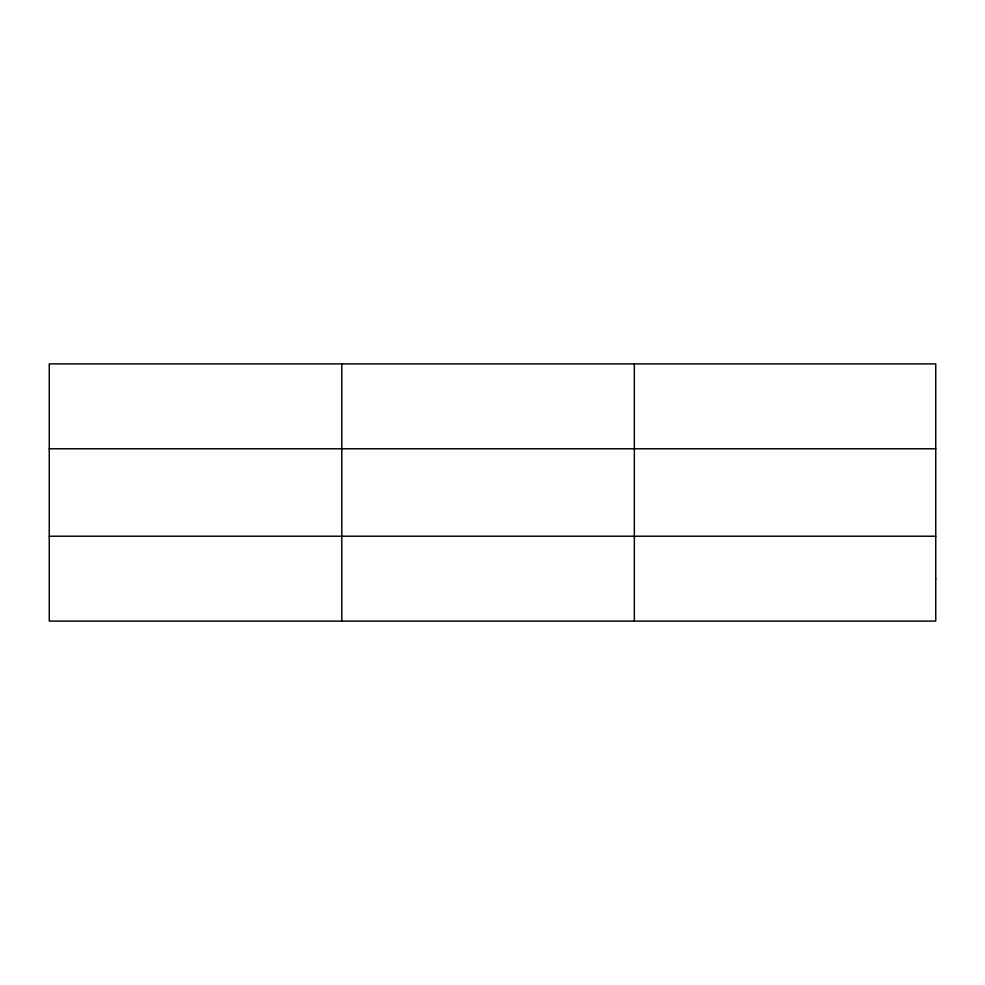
<?xml version="1.0" encoding="UTF-8"?>
<svg xmlns="http://www.w3.org/2000/svg" width="985" height="985" viewBox="0 0 985 985"><rect width="100%" height="100%" fill="white"/><g stroke="black" fill="none" stroke-linecap="round" stroke-linejoin="round"><path stroke-width="1.48" d="M341.795 621.104L341.795 363.896M634.34 621.104L634.34 363.896M49.25 448.778L935.75 448.778M49.25 536.222L935.75 536.222M935.75 578.663L935.75 621.104L49.25 621.104L49.25 363.896L935.75 363.896L935.75 578.663"/></g></svg>
